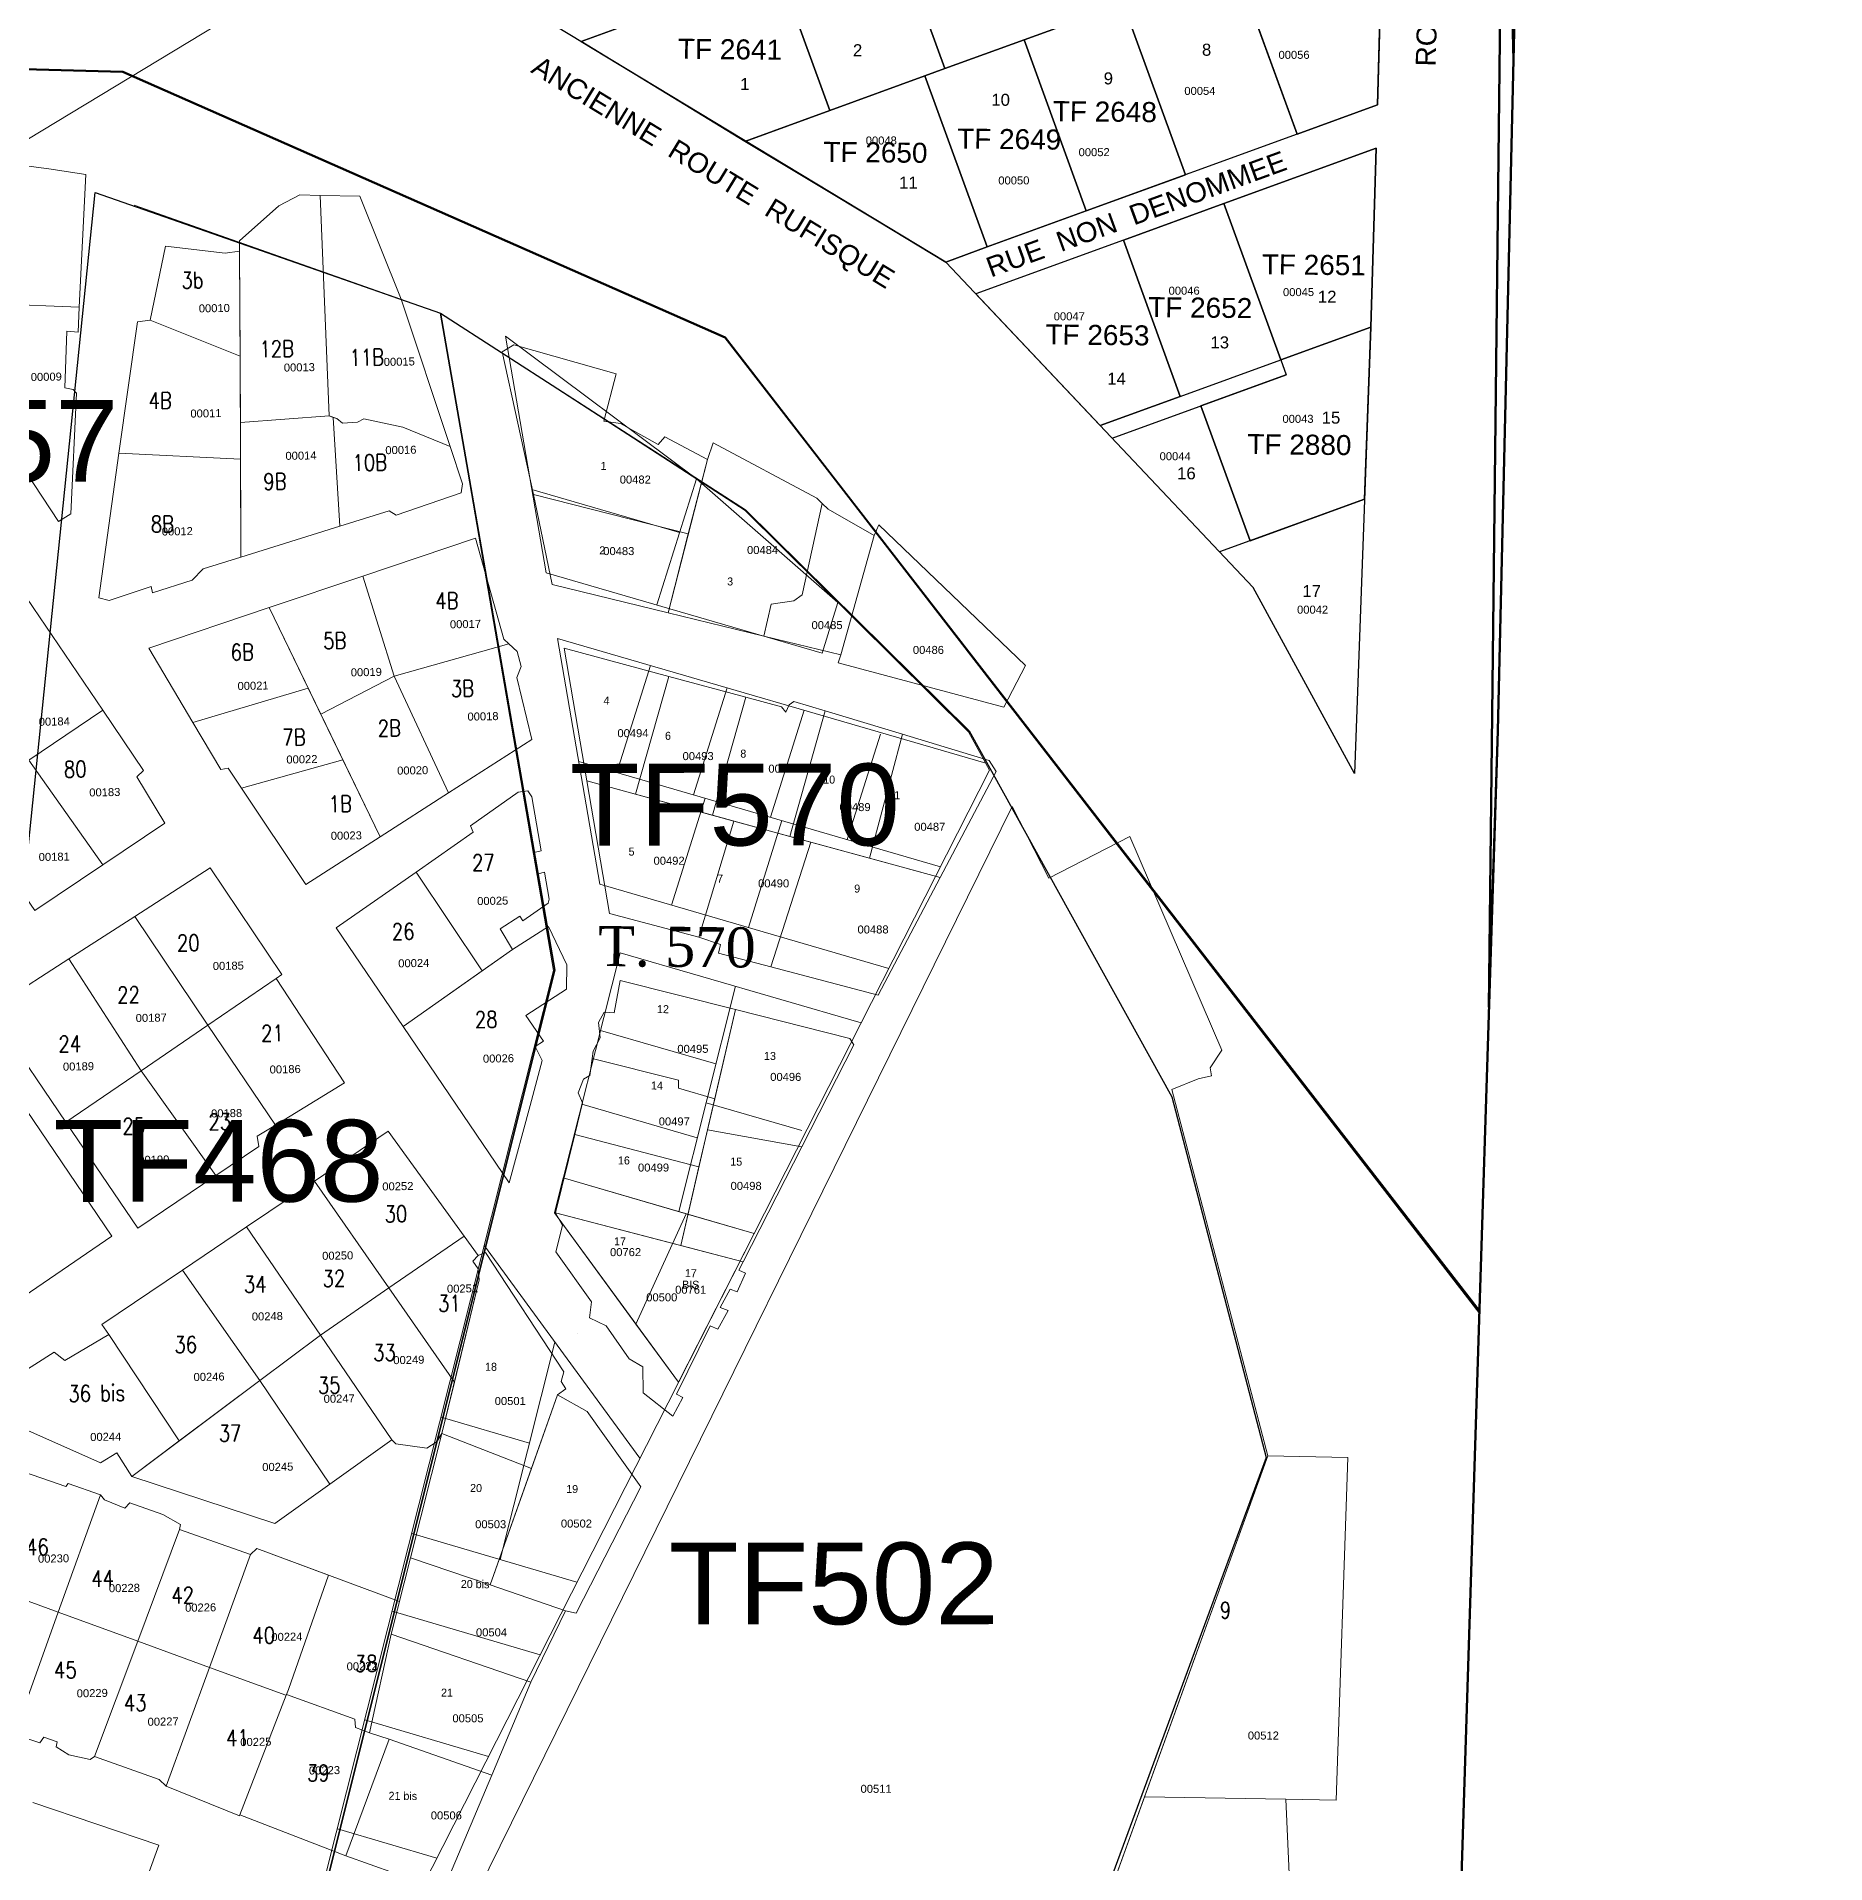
# Model space of a CAD drawing. Header units: metres. Extents: x 251686 to 255059, y 1627526 to 1631912.
# Drawn here: x 254086.4 to 254310, y 1629218.7 to 1629446.9 of the extents above; entities that cross this region are included whole.
import ezdxf
from ezdxf.enums import TextEntityAlignment as Align

# ---------------------------------------------------------------- set-up
doc = ezdxf.new("R2010")
doc.units = ezdxf.units.M
doc.header["$MEASUREMENT"] = 0
for name, color, linetype in [('A_revoir_niveau_0', 7, 'Continuous'), ('historique_numero_parcelle', 7, 'Continuous'), ('limites_parcelles', 7, 'Continuous'), ('limites_sections', 7, 'Continuous'), ('limites_tf', 7, 'Continuous'), ('numero_lot', 7, 'Continuous'), ('numero_parcelle', 7, 'Continuous'), ('toponymie', 7, 'Continuous')]:
    doc.layers.add(name, color=color, linetype=linetype)
for name, color, linetype, lineweight in [('emprise_ht_pik_rufisque', 7, 'Continuous', 0), ('Limites des CA Rufisque', 5, 'Continuous', 53), ('limites_communes_2025', 7, 'Continuous', 0), ('LimiteTF', 4, 'Continuous', 13), ('Nom_rues', 7, 'Continuous', 0), ('Numero_TF', 7, 'Continuous', 0), ('TITRE FONCIER', 7, 'Continuous', 0)]:
    doc.layers.add(name, color=color, linetype=linetype, lineweight=lineweight)
doc.styles.add('Style-Arial', font='arial.ttf')
doc.styles.add('Style-ENGINEERING', font='ENGINEERING.shx')
doc.styles.add('Style-FANCY', font='times.ttf')
doc.styles.add('Style-STANDARD', font='STANDARD.shx')
doc.styles.add('Style-txt', font='txt.shx')

# ---------------------------------------------------------------- blocks, each defined once
blk = doc.blocks.new('*U77')
at = {"layer": 'LimiteTF', "color": 5, "linetype": 'Continuous', "lineweight": 30, "flags": 128}
blk.add_lwpolyline([(0.883889, 3.08725), (1.938323, 2.600222), (2.099351, 0.489791), (0.749538, -3.310934), (-0.283957, -2.731609), (0.883889, 3.08725)], close=True, dxfattribs=at)

msp = doc.modelspace()

# ---------------------------------------------------------------- linework, layer by layer
at = {"layer": 'A_revoir_niveau_0', "color": 2, "linetype": 'Continuous', "lineweight": 13}
for p, q in [((254148.3424, 1629390.332392), (254166.807052, 1629384.966711)), ((254150.133908, 1629379.918815), (254184.607029, 1629369.9012)), ((254151.548256, 1629371.697569), (254205.047149, 1629356.151216)), ((254154.188372, 1629356.351244), (254199.412195, 1629343.209561)), ((254156.828489, 1629341.004919), (254192.956237, 1629330.506483)), ((254159.367257, 1629332.456927), (254189.497687, 1629323.701263)), ((254156.92037, 1629322.75431), (254171.333741, 1629318.565899)), ((254154.595827, 1629313.536824), (254169.009198, 1629309.348412)), ((254170.110298, 1629313.71459), (254182.078173, 1629310.236821)), ((254152.271284, 1629304.319338), (254175.826229, 1629297.474458)), ((254151.170185, 1629299.95316), (254166.672135, 1629278.787812)), ((254142.400409, 1629295.849261), (254161.848146, 1629269.296595)), ((254148.045, 1629271.195382), (254137.003217, 1629274.447832)), ((254153.977857, 1629253.810608), (254133.332382, 1629259.891906)), ((254149.36962, 1629244.743203), (254130.885158, 1629250.187956)), ((254142.918089, 1629232.048835), (254127.459045, 1629236.602426)), ((254136.466557, 1629219.354467), (254124.032933, 1629223.016896))]:
    msp.add_line(p, q, dxfattribs=at)
at = {"layer": 'A_revoir_niveau_0', "color": 2, "linetype": 'Continuous', "lineweight": 13, "flags": 128}
for points in [[(254098.627959, 1629425.839571), (254136.913435, 1629412.355976), (254151.061412, 1629330.22282), (254112.231817, 1629176.252227), (254096.081092, 1629183.408315)], [(254136.943434, 1629412.355661), (254175.006574, 1629387.704449), (254202.897604, 1629360.04993), (254205.537452, 1629355.261934), (254115.787359, 1629178.665009)], [(254150.233819, 1629335.102036), (254136.943434, 1629412.355661)], [(254145.041539, 1629409.493374), (254168.910415, 1629391.652565), (254186.593023, 1629376.216251)], [(254150.133908, 1629379.918815), (254145.046315, 1629409.491692)], [(254168.910415, 1629391.652565), (254163.955426, 1629375.902391)], [(254186.593023, 1629376.216251), (254184.606374, 1629369.90139)], [(254156.828489, 1629341.004919), (254151.548256, 1629371.697569)], [(254163.144906, 1629368.327675), (254158.94251, 1629354.96973)], [(254172.749998, 1629365.536511), (254168.547602, 1629352.178566)], [(254182.35509, 1629362.745348), (254178.152694, 1629349.387403)], [(254191.894172, 1629359.744362), (254187.757786, 1629346.59624)], [(254169.988366, 1629351.759892), (254165.78597, 1629338.401947)], [(254179.593458, 1629348.968729), (254175.391061, 1629335.610784)], [(254151.170185, 1629299.95316), (254159.367257, 1629332.456927)], [(254173.780629, 1629328.268515), (254166.684656, 1629300.130926)], [(254154.08095, 1629284.914389), (254154.08095, 1629284.914389), (254154.08095, 1629284.914389), (254154.08095, 1629284.914389), (254154.08095, 1629284.914389), (254154.08095, 1629284.914389), (254154.08095, 1629284.914389), (254154.08095, 1629284.914389)], [(254144.372345, 1629256.639993), (254151.222746, 1629283.803819)]]:
    msp.add_lwpolyline(points, dxfattribs=at)
for points in [[(254154.081305, 1629284.914276), (254154.081305, 1629284.914276), (254154.079962, 1629284.91429)], [(254154.081064, 1629284.914278), (254154.082295, 1629284.919159)]]:
    msp.add_lwpolyline(points, close=True, dxfattribs=at)
at = {"layer": 'A_revoir_niveau_0', "color": 2, "linetype": 'Continuous', "lineweight": 13}
for points in [[(254152.271284, 1629304.319338), (254167.635715, 1629299.854556, -0.000001), (254161.350995, 1629286.052949, -0.000001), (254151.170185, 1629299.95316)], [(254167.635715, 1629299.854556, -0.000001), (254176.124631, 1629297.387745), (254166.671921, 1629278.788105), (254161.347755, 1629286.045833, -0.000001)]]:
    msp.add_3dface(points, dxfattribs=at)
at = {"layer": 'emprise_ht_pik_rufisque', "color": 1}
msp.add_line((254273.436314, 1629547.888552), (253996.838788, 1629380.555511), dxfattribs=at)
at = {"layer": 'Limites des CA Rufisque', "color": 1, "linetype": 'Continuous', "lineweight": 70, "extrusion": (4.73613e-08, -2.66677e-08, 1), "elevation": -0.031309, "flags": 128}
msp.add_lwpolyline([(254274.2663, 1629583.2122), (254274.872014, 1629706.626751), (254273.640042, 1629678.0108), (254271.496197, 1629640.565087), (254267.93053, 1629325.644751), (254269.0256, 1629360.1716), (254274.2663, 1629583.2122)], close=True, dxfattribs=at)
at = {"layer": 'limites_communes_2025', "color": 3, "lineweight": 80, "flags": 128}
for points in [[(254309.9852, 1630253.9323), (254287.3632, 1630130.504), (254273.8695, 1629992.7881), (254275.8538, 1629906.666), (254274.2663, 1629583.2122), (254269.0256, 1629360.1716), (254255.5318, 1628934.7207)], [(254269.0256, 1629360.1716), (254274.2663, 1629583.2122)], [(254255.5318, 1628934.7207), (254269.0256, 1629360.1716)]]:
    msp.add_lwpolyline(points, dxfattribs=at)
at = {"layer": 'limites_parcelles', "color": 7, "lineweight": 0}
for p, q in [((254113.96765, 1629258.018747), (254131.798932, 1629251.421522)), ((254125.079318, 1629219.621806), (254130.490152, 1629234.197213)), ((254130.490152, 1629234.197213), (254143.331596, 1629229.69749)), ((254143.331596, 1629229.69749), (254137.272036, 1629215.285167)), ((254085.966253, 1629226.309771), (254101.733166, 1629220.963342)), ((254101.733166, 1629220.963342), (254097.457042, 1629209.222088)), ((254137.272036, 1629215.285167), (254125.079318, 1629219.621806))]:
    msp.add_line(p, q, dxfattribs=at)
at = {"layer": 'limites_parcelles', "color": 7, "lineweight": 0, "flags": 128}
for points in [[(254091.790634, 1629413.121039), (254071.007167, 1629413.952624), (254064.139326, 1629424.390696), (254078.445503, 1629430.718192), (254079.304897, 1629430.790913), (254083.272151, 1629431.019698), (254087.973587, 1629430.394147), (254092.609383, 1629429.701944), (254091.790634, 1629413.121039)], [(254121.904818, 1629427.079926), (254123.027892, 1629399.518053), (254111.910878, 1629398.706336), (254111.806097, 1629420.124509), (254111.796488, 1629421.381286), (254116.724069, 1629425.784868), (254119.3598, 1629427.128022), (254121.904818, 1629427.079926)], [(254123.027892, 1629399.518053), (254121.904818, 1629427.079926), (254126.835836, 1629426.986737), (254132.027719, 1629414.127178), (254138.121988, 1629395.717916), (254132.216264, 1629398.12031), (254127.330428, 1629399.154052), (254126.539709, 1629398.751105), (254124.688627, 1629398.604651), (254123.956467, 1629399.194403), (254123.027892, 1629399.518053)], [(254111.870432, 1629406.973808), (254100.626493, 1629411.505669), (254102.540575, 1629420.715161), (254110.022174, 1629419.846268), (254111.806097, 1629420.124509), (254111.870432, 1629406.973808)], [(254091.790634, 1629413.121039), (254091.635621, 1629409.981785), (254090.24554, 1629410.103456), (254089.968928, 1629403.023287), (254091.028784, 1629402.832941), (254091.429201, 1629402.372952), (254090.750766, 1629387.285555), (254089.170338, 1629386.347369), (254071.007167, 1629413.952624), (254091.790634, 1629413.121039)], [(254111.933214, 1629394.140548), (254096.740451, 1629394.864748), (254099.040503, 1629411.295092), (254100.626493, 1629411.505669), (254111.870432, 1629406.973808), (254111.933214, 1629394.140548)], [(254167.883212, 1629384.774002), (254148.551918, 1629389.691302), (254144.645025, 1629407.52194), (254146.093665, 1629408.392967), (254158.888201, 1629404.786397), (254157.345708, 1629398.887249), (254159.398768, 1629398.572197), (254164.115378, 1629395.962261), (254164.968197, 1629396.894883), (254170.28164, 1629394.09106), (254167.883212, 1629384.774002)], [(254123.529146, 1629399.343344), (254124.346788, 1629385.730408), (254111.993235, 1629381.871779), (254111.910878, 1629398.706336), (254123.027892, 1629399.518053), (254123.529146, 1629399.343344)], [(254124.346788, 1629385.730408), (254123.529146, 1629399.343344), (254123.956467, 1629399.194403), (254124.688627, 1629398.604651), (254126.539709, 1629398.751105), (254127.330428, 1629399.154052), (254132.216264, 1629398.12031), (254138.121988, 1629395.717916), (254139.679261, 1629391.03317), (254139.48942, 1629389.907168), (254131.374178, 1629387.132963), (254130.510231, 1629387.655558), (254124.346788, 1629385.730408)], [(254111.933214, 1629394.140548), (254111.993235, 1629381.871779), (254107.280896, 1629380.399881), (254105.902448, 1629379.00019), (254100.953118, 1629377.440895), (254100.74861, 1629378.233131), (254095.536212, 1629376.473374), (254094.21076, 1629376.793989), (254096.740451, 1629394.864748), (254111.933214, 1629394.140548)], [(254184.614891, 1629388.575239), (254182.117095, 1629377.173203), (254181.064319, 1629376.437503), (254178.223069, 1629376.018877), (254177.306263, 1629372.024649), (254165.351286, 1629374.938346), (254170.28164, 1629394.09106), (254170.993568, 1629396.147155), (254183.945686, 1629389.234288), (254184.614891, 1629388.575239)], [(254191.125383, 1629384.592534), (254186.939683, 1629369.676768), (254177.306263, 1629372.024649), (254178.223069, 1629376.018877), (254181.064319, 1629376.437503), (254182.117095, 1629377.173203), (254184.614891, 1629388.575239), (254185.345377, 1629387.855839), (254191.125383, 1629384.592534)], [(254186.939683, 1629369.676768), (254191.125383, 1629384.592534), (254191.710583, 1629385.920009), (254210.036331, 1629368.331924), (254207.297643, 1629363.15128), (254186.616539, 1629368.682047), (254186.939683, 1629369.676768)], [(254145.47541, 1629371.059895), (254131.125196, 1629367.01966), (254127.229529, 1629379.516219), (254141.316976, 1629384.255777), (254144.853181, 1629371.648158), (254145.47541, 1629371.059895)], [(254131.125196, 1629367.01966), (254145.47541, 1629371.059895), (254146.518974, 1629370.073294), (254146.99616, 1629368.224742), (254146.477612, 1629366.831626), (254148.322735, 1629359.10618), (254137.926884, 1629352.427351), (254131.125196, 1629367.01966)], [(254124.727771, 1629356.552957), (254112.050769, 1629353.004211), (254110.380119, 1629355.508551), (254109.455084, 1629355.369178), (254105.98301, 1629361.225302), (254120.390013, 1629365.505821), (254124.727771, 1629356.552957)], [(254094.72484, 1629343.453875), (254085.500481, 1629356.533043), (254094.722552, 1629362.759964), (254099.827529, 1629355.227923), (254098.973699, 1629354.427594), (254102.457809, 1629348.633031), (254094.72484, 1629343.453875)], [(254170.908697, 1629349.632166), (254175.083424, 1629364.381401), (254179.554133, 1629363.175076), (254180.08836, 1629362.51766), (254180.478156, 1629363.446742), (254181.070437, 1629363.848171), (254184.988498, 1629362.66718), (254180.584219, 1629346.984675), (254170.908697, 1629349.632166)], [(254190.522691, 1629344.265234), (254194.655889, 1629359.753214), (254205.469889, 1629356.493635), (254206.340411, 1629355.11114), (254199.351403, 1629341.849454), (254190.522691, 1629344.265234)], [(254149.485112, 1629345.167863), (254148.578097, 1629344.98998), (254149.114369, 1629342.334849), (254149.935993, 1629342.524969), (254150.511045, 1629339.154234), (254150.38832, 1629338.66138), (254147.229995, 1629336.454278), (254146.828566, 1629337.046559), (254144.393296, 1629335.440337), (254145.934384, 1629332.872269), (254142.111694, 1629330.177556), (254133.875577, 1629342.538783), (254140.993429, 1629347.519798), (254140.656629, 1629348.311023), (254146.644066, 1629352.524259), (254147.833686, 1629352.665655), (254148.331784, 1629351.928237), (254149.485112, 1629345.167863)], [(254240.30065, 1629269.602576), (254217.64577, 1629206.942067), (254198.329064, 1629207.058964), (254197.954553, 1629195.479842), (254172.270984, 1629188.927062), (254129.094279, 1629189.866994), (254208.34714, 1629350.743526), (254212.942177, 1629341.77079), (254223.076159, 1629346.988137), (254234.552309, 1629320.285121), (254233.100555, 1629318.091069), (254233.267196, 1629317.060403), (254231.603044, 1629316.690468), (254228.318979, 1629315.355585), (254240.30065, 1629269.602576)], [(254183.20257, 1629346.268222), (254178.21908, 1629330.686051), (254171.652836, 1629332.421039), (254171.909328, 1629333.481401), (254169.190254, 1629334.38671), (254173.59794, 1629348.896315), (254183.20257, 1629346.268222)], [(254107.852775, 1629323.394539), (254098.708691, 1629336.982839), (254108.137819, 1629343.048197), (254117.103575, 1629329.754444), (254116.380013, 1629329.219711), (254107.852775, 1629323.394539)], [(254132.247443, 1629323.223989), (254145.934384, 1629332.872269), (254150.410575, 1629335.750948), (254152.696467, 1629330.939474), (254152.653587, 1629327.896244), (254147.585115, 1629324.616136), (254149.792722, 1629321.391664), (254148.739441, 1629320.72211), (254149.612491, 1629319.008885), (254148.134121, 1629313.374827), (254145.495972, 1629303.696748), (254132.247443, 1629323.223989)], [(254099.536197, 1629317.713274), (254090.103233, 1629311.269377), (254081.760891, 1629323.530695), (254081.807312, 1629326.110901), (254090.487085, 1629331.69423), (254099.536197, 1629317.713274)], [(254171.191979, 1629314.199893), (254166.667809, 1629315.549092), (254166.660121, 1629316.554513), (254155.894055, 1629319.252665), (254156.019266, 1629320.179723), (254156.866522, 1629321.839953), (254156.653415, 1629323.756674), (254157.371414, 1629325.019015), (254158.628697, 1629324.962479), (254159.391598, 1629329.003465), (254173.784613, 1629325.364637), (254171.191979, 1629314.199893)], [(254182.065783, 1629308.205697), (254170.298057, 1629310.350365), (254173.784613, 1629325.364637), (254188.090046, 1629321.747951), (254188.559138, 1629320.957738), (254182.065783, 1629308.205697)], [(254038.39623, 1629295.486872), (254078.875332, 1629322.05796), (254095.868658, 1629297.050882), (254054.47666, 1629268.752912), (254044.238447, 1629284.087587), (254037.362674, 1629292.237617), (254038.39623, 1629295.486872)], [(254116.285476, 1629310.931783), (254114.016676, 1629309.555077), (254114.22523, 1629308.233671), (254108.852528, 1629304.623692), (254099.536197, 1629317.713274), (254107.852775, 1629323.394539), (254116.285476, 1629310.931783)], [(254171.191979, 1629314.199893), (254169.221164, 1629305.712904), (254153.699623, 1629309.733115), (254154.679763, 1629313.686776), (254154.140984, 1629314.939508), (254154.789295, 1629316.664366), (254155.579509, 1629317.133459), (254155.894055, 1629319.252665), (254166.660121, 1629316.554513), (254166.667809, 1629315.549092), (254171.191979, 1629314.199893)], [(254174.742202, 1629293.823208), (254174.221431, 1629292.800487), (254175.01822, 1629292.409679), (254173.977584, 1629290.086471), (254173.115155, 1629290.410626), (254171.875574, 1629288.152046), (254172.870801, 1629287.762756), (254171.56558, 1629285.437524), (254170.636499, 1629285.82732), (254166.401738, 1629277.327734), (254167.199032, 1629276.87078), (254165.959957, 1629274.546054), (254162.233011, 1629277.494308), (254162.208228, 1629280.735471), (254160.480841, 1629281.714513), (254157.604691, 1629285.859974), (254155.546573, 1629286.836487), (254155.795984, 1629288.822895), (254151.316141, 1629295.072895), (254152.150752, 1629298.386779), (254151.278713, 1629299.967712), (254174.742202, 1629293.823208)], [(254138.656035, 1629278.812092), (254130.466078, 1629290.579418), (254139.870211, 1629297.044787), (254141.622817, 1629294.622216), (254140.956199, 1629293.903007), (254141.624742, 1629292.982018), (254141.767656, 1629291.59396), (254138.656035, 1629278.812092)], [(254148.281349, 1629268.016518), (254137.089748, 1629272.378118), (254141.767656, 1629291.59396), (254141.624742, 1629292.982018), (254140.956199, 1629293.903007), (254141.622817, 1629294.622216), (254142.545829, 1629295.026174), (254152.317983, 1629280.084836), (254151.996357, 1629278.891676), (254152.598753, 1629277.970182), (254151.545978, 1629277.234482), (254148.281349, 1629268.016518)], [(254114.336443, 1629279.018021), (254104.281627, 1629271.478166), (254095.459473, 1629284.743625), (254094.589963, 1629285.993827), (254104.68847, 1629292.807015), (254114.336443, 1629279.018021)], [(254138.656035, 1629278.812092), (254137.089748, 1629272.378118), (254136.392157, 1629271.323168), (254135.198495, 1629270.564376), (254131.331107, 1629271.116924), (254130.851213, 1629271.589535), (254121.907547, 1629284.695402), (254130.466078, 1629290.579418), (254138.656035, 1629278.812092)], [(254104.281627, 1629271.478166), (254098.361358, 1629267.038705), (254096.486606, 1629269.987892), (254094.432455, 1629268.715334), (254083.121898, 1629273.762092), (254080.894781, 1629277.620352), (254088.662602, 1629282.574851), (254089.993618, 1629281.526628), (254095.459473, 1629284.743625), (254104.281627, 1629271.478166)], [(254143.12893, 1629253.468218), (254151.545978, 1629277.234482), (254155.266349, 1629275.146128), (254161.953293, 1629265.737803), (254153.871544, 1629249.932296), (254152.546091, 1629250.252911), (254143.12893, 1629253.468218)], [(254242.533812, 1629226.701504), (254224.900238, 1629227.006999), (254240.30065, 1629269.602576), (254250.303975, 1629269.414466), (254248.832141, 1629226.590904), (254242.533812, 1629226.701504)], [(254089.167466, 1629250.064573), (254079.89266, 1629253.448892), (254084.933923, 1629267.554534), (254090.094333, 1629265.774207), (254090.409002, 1629266.147053), (254094.441615, 1629264.749047), (254089.167466, 1629250.064573)], [(254099.097064, 1629246.441325), (254089.167466, 1629250.064573), (254094.441615, 1629264.749047), (254094.922723, 1629264.117686), (254097.470829, 1629263.078769), (254098.100976, 1629263.718628), (254102.239827, 1629262.268514), (254104.419133, 1629261.015097), (254104.318154, 1629260.379285), (254099.097064, 1629246.441325)], [(254117.668875, 1629239.797122), (254117.623938, 1629239.680984), (254117.578197, 1629239.697675), (254108.043472, 1629243.176837), (254113.179561, 1629257.271841), (254113.96765, 1629258.018747), (254122.936509, 1629254.700445), (254117.912411, 1629240.426539), (254117.668875, 1629239.797122)], [(254143.12893, 1629253.468218), (254152.546091, 1629250.252911), (254148.227076, 1629241.341112), (254130.769154, 1629247.342633), (254133.17378, 1629256.86721), (254143.12893, 1629253.468218)], [(254089.167466, 1629250.064573), (254083.680164, 1629234.786634), (254078.426982, 1629236.493861), (254078.222979, 1629237.219952), (254074.768711, 1629239.11189), (254079.89266, 1629253.448892), (254089.167466, 1629250.064573)], [(254099.097064, 1629246.441325), (254093.708498, 1629232.05628), (254093.129244, 1629231.68141), (254090.478946, 1629232.243265), (254088.88375, 1629233.236548), (254089.037646, 1629233.872765), (254087.339853, 1629234.441904), (254086.86886, 1629233.750342), (254083.680164, 1629234.786634), (254089.167466, 1629250.064573), (254099.097064, 1629246.441325)], [(254108.043472, 1629243.176837), (254102.627677, 1629228.314237), (254101.774532, 1629229.154434), (254093.708498, 1629232.05628), (254099.097064, 1629246.441325), (254108.043472, 1629243.176837)], [(254143.331596, 1629229.69749), (254130.490152, 1629234.197213), (254128.044312, 1629234.996889), (254130.769154, 1629247.342633), (254148.227076, 1629241.341112), (254143.331596, 1629229.69749)], [(254111.840386, 1629224.733447), (254111.796241, 1629224.619352), (254102.627677, 1629228.314237), (254108.043472, 1629243.176837), (254117.578197, 1629239.697675), (254117.623938, 1629239.680984), (254111.840386, 1629224.733447)], [(254128.044312, 1629234.996889), (254130.490152, 1629234.197213), (254125.079318, 1629219.621806), (254111.840386, 1629224.733447), (254117.623938, 1629239.680984), (254117.668875, 1629239.797122), (254126.223898, 1629236.71169), (254126.298137, 1629235.653857), (254128.044312, 1629234.996889)], [(254242.533812, 1629226.701504), (254243.296677, 1629209.984606), (254244.725839, 1629209.942614), (254244.590961, 1629206.819301), (254240.041722, 1629206.572835), (254217.64577, 1629206.942067), (254224.900238, 1629227.006999), (254242.533812, 1629226.701504)]]:
    msp.add_lwpolyline(points, close=True, dxfattribs=at)
at = {"layer": 'limites_parcelles', "color": 7, "lineweight": 0}
for points in [[(254167.883212, 1629384.774002), (254165.351286, 1629374.938346), (254150.886871, 1629378.463649), (254148.551918, 1629389.691302)], [(254131.125196, 1629367.01966), (254121.96619, 1629362.252688), (254115.511894, 1629375.573956), (254127.229529, 1629379.516219)], [(254085.500481, 1629356.533043), (254075.963599, 1629370.055334), (254085.242272, 1629376.747462), (254094.722552, 1629362.759964)], [(254120.390013, 1629365.505821), (254105.98301, 1629361.225302), (254100.475167, 1629370.515024), (254115.511894, 1629375.573956)], [(254165.436141, 1629366.984515), (254161.294584, 1629352.262854), (254155.215514, 1629353.926256), (254152.376542, 1629370.508369)], [(254121.96619, 1629362.252688), (254131.125196, 1629367.01966), (254137.926884, 1629352.427351), (254129.385412, 1629346.939872)], [(254161.294584, 1629352.262854), (254165.436141, 1629366.984515), (254175.083424, 1629364.381401), (254170.908697, 1629349.632166)], [(254180.584219, 1629346.984675), (254184.988498, 1629362.66718), (254194.655889, 1629359.753214), (254190.522691, 1629344.265234)], [(254086.21144, 1629337.752025), (254077.177707, 1629350.913344), (254085.500481, 1629356.533043), (254094.72484, 1629343.453875)], [(254112.050769, 1629353.004211), (254124.727771, 1629356.552957), (254129.385412, 1629346.939872), (254120.083093, 1629340.963585)], [(254173.59794, 1629348.896315), (254169.190254, 1629334.38671), (254158.054431, 1629337.344463), (254155.215514, 1629353.926256)], [(254178.21908, 1629330.686051), (254183.20257, 1629346.268222), (254199.351403, 1629341.849454), (254191.604309, 1629327.149293)], [(254142.111694, 1629330.177556), (254132.247443, 1629323.223989), (254123.885958, 1629335.548129), (254133.875577, 1629342.538783)], [(254099.536197, 1629317.713274), (254090.487085, 1629331.69423), (254098.708691, 1629336.982839), (254107.852775, 1629323.394539)], [(254116.285476, 1629310.931783), (254107.852775, 1629323.394539), (254116.380013, 1629329.219711), (254124.946869, 1629316.187509)], [(254108.852528, 1629304.623692), (254099.088489, 1629298.063122), (254090.103233, 1629311.269377), (254099.536197, 1629317.713274)], [(254130.466078, 1629290.579418), (254121.174434, 1629303.929646), (254130.390895, 1629310.147742), (254139.870211, 1629297.044787)], [(254182.065783, 1629308.205697), (254174.742202, 1629293.823208), (254166.934956, 1629295.867731), (254170.298057, 1629310.350365)], [(254169.221164, 1629305.712904), (254166.934956, 1629295.867731), (254151.278713, 1629299.967712), (254153.699623, 1629309.733115)], [(254130.466078, 1629290.579418), (254121.907547, 1629284.695402), (254112.688681, 1629298.20454), (254121.174434, 1629303.929646)], [(254114.336443, 1629279.018021), (254104.68847, 1629292.807015), (254112.688681, 1629298.20454), (254121.907547, 1629284.695402)], [(254123.094289, 1629266.043154), (254114.336443, 1629279.018021), (254121.907547, 1629284.695402), (254130.851213, 1629271.589535)], [(254123.094289, 1629266.043154), (254116.240494, 1629261.142533), (254098.361358, 1629267.038705), (254114.336443, 1629279.018021)], [(254148.281349, 1629268.016518), (254143.12893, 1629253.468218), (254133.17378, 1629256.86721), (254137.089748, 1629272.378118)], [(254136.392157, 1629271.323168), (254137.089748, 1629272.378118), (254136.462432, 1629271.367841)], [(254108.043472, 1629243.176837), (254099.097064, 1629246.441325), (254104.318154, 1629260.379285), (254113.179561, 1629257.271841)]]:
    msp.add_3dface(points, dxfattribs=at)
at = {"layer": 'limites_sections', "color": 112, "linetype": 'Continuous', "lineweight": 40, "flags": 128}
for points in [[(254266.721244, 1629287.516734), (254172.484174, 1629409.319252), (254097.221642, 1629442.494943), (254024.768125, 1629444.484354), (253971.493519, 1629433.829493), (253653.947224, 1629377.170009), (253582.750222, 1629367.142066), (253798.767926, 1629726.383874), (253856.420358, 1629838.71662), (253802.999251, 1630025.996996), (253799.369555, 1630038.162516), (253786.538556, 1630083.231025), (253799.369555, 1630038.162516), (253907.405394, 1630046.336207), (253955.511127, 1630039.119672), (254024.768125, 1629997.357132), (254129.310226, 1629944.470728), (254144.350912, 1629962.854533), (254275.334915, 1629929.186521)], [(254266.721244, 1629287.516734), (254172.484174, 1629409.319252), (254097.221642, 1629442.494943), (254024.768125, 1629444.484354), (253971.493519, 1629433.829493), (253662.593019, 1629378.69766), (253582.750222, 1629367.142066), (253798.767926, 1629726.383874), (253856.420358, 1629838.71662), (253802.999251, 1630025.996996), (253799.369555, 1630038.162516), (253786.538556, 1630083.231025), (253799.369555, 1630038.162516), (253907.405394, 1630046.336207), (253955.511127, 1630039.119672), (254024.768125, 1629997.357132), (254129.310226, 1629944.470728), (254144.350912, 1629962.854533), (254275.334915, 1629929.186521)]]:
    msp.add_lwpolyline(points, dxfattribs=at)
msp.add_lwpolyline([(254266.730159, 1629287.7978), (254255.5318, 1628934.7207), (254250.7693, 1628842.2487), (254252.604451, 1628732.803901), (254244.313956, 1628604.775537), (254169.035754, 1628626.001151), (253998.556975, 1628699.307072), (253949.11819, 1628726.583729), (253891.317458, 1628762.517835), (253742.585904, 1628844.838708), (253570.655215, 1628943.916078), (253545.430769, 1628958.160463), (253491.693527, 1628988.971109), (253568.742349, 1629208.536363), (253610.604382, 1629237.232821), (253645.724376, 1629332.796864), (253582.750222, 1629367.142066), (253662.593019, 1629378.69766), (253971.493519, 1629433.829493), (254024.768125, 1629444.484354), (254097.221642, 1629442.494943), (254172.484174, 1629409.319252), (254266.730159, 1629287.7978)], close=True, dxfattribs=at)
at = {"layer": 'limites_sections', "color": 112, "linetype": 'Continuous', "lineweight": 40}
msp.add_3dface([(254272.107503, 1629491.33526), (254270.994917, 1629443.984386), (254269.898605, 1629490.626514)], dxfattribs=at)
at = {"layer": 'limites_tf', "color": 1, "linetype": 'Continuous', "lineweight": 30}
for p, q in [((254254.692154, 1629462.848365), (254253.995122, 1629438.384338)), ((254243.976174, 1629434.729384), (254236.180267, 1629456.102459)), ((254200.055887, 1629418.749883), (254145.708215, 1629451.622616)), ((254200.055887, 1629418.749883), (254145.70832, 1629451.632615)), ((254222.226093, 1629451.018767), (254230.012001, 1629429.645797)), ((254174.962754, 1629433.814316), (254154.492891, 1629446.31004)), ((254217.623939, 1629425.135684), (254209.838031, 1629446.508654)), ((254199.959706, 1629442.912226), (254197.43997, 1629441.998646)), ((254205.225983, 1629420.635675), (254197.43997, 1629441.998646)), ((254185.573875, 1629437.67306), (254174.962754, 1629433.814316)), ((254200.055887, 1629418.749883), (254174.962754, 1629433.814316)), ((254234.814652, 1629426.065148), (254253.828507, 1629432.995791)), ((254253.828507, 1629432.995791), (254253.183534, 1629410.631332)), ((254222.255864, 1629421.486824), (254234.814652, 1629426.065148)), ((254241.929821, 1629406.529325), (254234.814652, 1629426.065148)), ((254219.362295, 1629398.315943), (254203.814498, 1629414.79018)), ((254238.102188, 1629383.928287), (254231.94881, 1629400.773858))]:
    msp.add_line(p, q, dxfattribs=at)
at = {"layer": 'limites_tf', "color": 4, "linetype": 'Continuous', "lineweight": 0}
for p, q in [((254154.487484, 1629446.304286), (254179.154517, 1629455.287078)), ((254200.054388, 1629418.743829), (254145.702054, 1629451.61692)), ((254200.054388, 1629418.743829), (254145.702158, 1629451.62692)), ((254222.224981, 1629451.015569), (254230.012109, 1629429.641453)), ((254214.344002, 1629448.147746), (254209.836254, 1629446.504748)), ((254174.959106, 1629433.80842), (254154.487484, 1629446.304286)), ((254209.836254, 1629446.504748), (254199.957399, 1629442.907758)), ((254217.623382, 1629425.130632), (254209.836254, 1629446.504748)), ((254199.957399, 1629442.907758), (254197.437528, 1629441.994033)), ((254197.437528, 1629441.994033), (254185.570797, 1629437.66777)), ((254205.224761, 1629420.629917), (254197.437528, 1629441.994033)), ((254200.054388, 1629418.743829), (254174.959106, 1629433.80842)), ((254230.012109, 1629429.641453), (254217.623382, 1629425.130632)), ((254217.623382, 1629425.130632), (254205.224761, 1629420.629917)), ((254205.224761, 1629420.629917), (254200.054388, 1629418.743829))]:
    msp.add_line(p, q, dxfattribs=at)
at = {"layer": 'limites_tf', "color": 5, "linetype": 'Continuous', "lineweight": 30}
for p, q in [((254154.492891, 1629446.31004), (254179.158601, 1629455.291424)), ((254214.345537, 1629448.151393), (254209.838031, 1629446.508654)), ((254209.838031, 1629446.508654), (254199.959706, 1629442.912226)), ((254197.43997, 1629441.998646), (254185.573875, 1629437.67306)), ((254253.995122, 1629438.384338), (254243.976174, 1629434.729384)), ((254243.976065, 1629434.729684), (254217.623939, 1629425.135684)), ((254217.623939, 1629425.135684), (254205.225983, 1629420.635675)), ((254205.225983, 1629420.635675), (254200.055887, 1629418.749883)), ((254222.255864, 1629421.486824), (254203.814498, 1629414.79018)), ((254229.361034, 1629401.951107), (254222.255864, 1629421.486824)), ((254238.48092, 1629378.093987), (254200.055887, 1629418.749883)), ((254253.183534, 1629410.631332), (254241.929821, 1629406.529325)), ((254253.183534, 1629410.631332), (254251.119246, 1629354.86258)), ((254229.361034, 1629401.951107), (254241.929821, 1629406.529325)), ((254220.851157, 1629396.74729), (254242.610034, 1629404.642076)), ((254229.361034, 1629401.951107), (254219.362295, 1629398.315943)), ((254252.387604, 1629389.128507), (254234.281321, 1629382.537404)), ((254251.119246, 1629354.86258), (254238.48092, 1629378.093987))]:
    msp.add_line(p, q, dxfattribs=at)
at = {"layer": 'limites_tf', "color": 5, "linetype": 'Continuous', "lineweight": 30, "flags": 128}
for points in [[(254193.544432, 1629460.530591), (254199.959706, 1629442.912226), (254209.838031, 1629446.508654), (254214.345537, 1629448.151393), (254207.940262, 1629465.769652), (254193.544432, 1629460.530591)], [(254243.976174, 1629434.729384), (254253.995122, 1629438.384338), (254254.692154, 1629462.848365), (254241.77202, 1629458.143831), (254236.180267, 1629456.102459), (254243.976174, 1629434.729384)], [(254197.43997, 1629441.998646), (254199.959706, 1629442.912226), (254193.544432, 1629460.530591), (254179.158601, 1629455.291424), (254185.573875, 1629437.67306), (254197.43997, 1629441.998646)], [(254217.623939, 1629425.135684), (254230.012001, 1629429.645797), (254222.226093, 1629451.018767), (254214.345537, 1629448.151393), (254209.838031, 1629446.508654), (254217.623939, 1629425.135684)], [(254209.838031, 1629446.508654), (254199.959706, 1629442.912226), (254197.43997, 1629441.998646), (254205.225983, 1629420.635675), (254217.623939, 1629425.135684), (254209.838031, 1629446.508654)], [(254200.055887, 1629418.749883), (254205.225983, 1629420.635675), (254197.43997, 1629441.998646), (254185.573875, 1629437.67306), (254175.084614, 1629433.858631), (254200.055887, 1629418.749883)], [(254093.751605, 1629427.45689), (254136.913464, 1629412.355812), (254151.199157, 1629330.260305), (254112.665313, 1629176.215756), (254069.975202, 1629195.012914), (254093.751605, 1629427.45689)], [(254219.365615, 1629398.31908), (254219.366972, 1629398.317643), (254229.361034, 1629401.951107), (254222.255864, 1629421.486824), (254203.814498, 1629414.79018), (254215.013678, 1629402.92368), (254219.365615, 1629398.31908)], [(254136.913435, 1629412.355976), (254175.023833, 1629387.777886), (254202.967904, 1629360.176964), (254228.296245, 1629314.447831), (254240.099721, 1629269.374835), (254214.113685, 1629198.895332), (254116.206054, 1629178.625138), (254112.665236, 1629176.215448), (254151.199157, 1629330.260305), (254136.913435, 1629412.355976)], [(254242.610034, 1629404.642076), (254231.94881, 1629400.773858), (254238.102188, 1629383.928287), (254252.387604, 1629389.128507), (254253.183534, 1629410.631332), (254241.929821, 1629406.529325), (254242.610034, 1629404.642076)]]:
    msp.add_lwpolyline(points, close=True, dxfattribs=at)
at = {"layer": 'limites_tf', "color": 4, "linetype": 'Continuous', "lineweight": 0, "flags": 128}
for points in [[(254217.623382, 1629425.130632), (254230.012109, 1629429.641453), (254222.224981, 1629451.015569), (254214.344002, 1629448.147746), (254209.836254, 1629446.504748), (254217.623382, 1629425.130632)], [(254209.836254, 1629446.504748), (254199.957399, 1629442.907758), (254197.437528, 1629441.994033), (254205.224761, 1629420.629917), (254217.623382, 1629425.130632), (254209.836254, 1629446.504748)], [(254200.054388, 1629418.743829), (254205.224761, 1629420.629917), (254197.437528, 1629441.994033), (254185.570797, 1629437.66777), (254175.080974, 1629433.852742), (254200.054388, 1629418.743829)]]:
    msp.add_lwpolyline(points, close=True, dxfattribs=at)
at = {"layer": 'limites_tf', "color": 5, "linetype": 'Continuous', "lineweight": 30}
for points in [[(254175.084614, 1629433.858631), (254185.573875, 1629437.67306), (254179.158601, 1629455.291424), (254154.500643, 1629446.312863)], [(254241.929821, 1629406.529325), (254253.183534, 1629410.631332), (254253.828507, 1629432.995791), (254234.814652, 1629426.065148)], [(254222.255864, 1629421.486824), (254229.361034, 1629401.951107), (254241.929821, 1629406.529325), (254234.814652, 1629426.065148)]]:
    msp.add_3dface(points, dxfattribs=at)

# ---------------------------------------------------------------- block references
at = {"layer": 'limites_tf', "color": 5, "linetype": 'Continuous', "lineweight": 30, "xscale": 39.37, "yscale": 39.37, "zscale": 10, "rotation": 5.5081}
msp.add_blockref('*U77', (254070.78027, 1629303.132866), dxfattribs=at)

# ---------------------------------------------------------------- texts
at = {"layer": 'historique_numero_parcelle', "color": 7, "lineweight": 0, "insert": (254162.630432, 1629289.905957), "char_height": 1, "attachment_point": 1, "rotation": 0.04279994, "line_spacing_factor": 0.6, "style": 'Style-txt'}
msp.add_mtext('\\fArial|b0|i0|c00|p39;00500', dxfattribs=at)
at = {"layer": 'limites_tf', "color": 4, "linetype": 'Continuous', "lineweight": 0, "style": 'Style-Arial'}
for s, p in [('2', (254188.459999, 1629445.961522)), ('8', (254232.069117, 1629446.024441)), ('9', (254219.794528, 1629442.441484)), ('1', (254174.374116, 1629441.731632)), ('10', (254205.749524, 1629439.767826)), ('11', (254194.219918, 1629429.422132))]:
    msp.add_text(s, height=1.500099, rotation=0.0274, dxfattribs=at).set_placement(p, align=Align.TOP_LEFT)
at = {"layer": 'Nom_rues', "color": 7, "linetype": 'Continuous', "lineweight": 0, "style": 'Style-Arial'}
for s, rotation, p in [('ROUTE  CITE  RADIO', 88.318248, (254261.269511, 1629443.154986)), ('ANCIENNE  ROUTE  RUFISQUE', 328.598233, (254148.086161, 1629442.514014)), ('RUE  NON  DENOMMEE', 20.007793, (254205.693454, 1629416.801847))]:
    msp.add_text(s, height=2.5, rotation=rotation, dxfattribs=at).set_placement(p)
at = {"layer": 'numero_lot', "color": 7, "linetype": 'Continuous', "lineweight": 0, "style": 'Style-STANDARD', "width": 0.888889}
for s, height, rotation, p in [('3b', 2.042527, 1.0428, (254105.927987, 1629416.485753)), ('12B', 2.042527, 1.0428, (254116.451336, 1629407.906267)), ('11B', 2.042527, 1.0428, (254127.704923, 1629406.846551)), ('4B', 2.042527, 1.0428, (254101.894487, 1629401.444903)), ('10B', 2.042527, 1.0428, (254128.081073, 1629393.701858)), ('9B', 2.042527, 1.0428, (254116.229322, 1629391.336375)), ('8B', 2.042527, 1.0428, (254102.175235, 1629386.022261)), ('4B', 2.042527, 1.0428, (254137.724392, 1629376.443147)), ('5B', 2.042527, 1.0428, (254123.715678, 1629371.45793)), ('6B', 2.042527, 1.0428, (254112.149855, 1629370.022762)), ('3B', 2.042527, 1.0428, (254139.659999, 1629365.472572)), ('7B', 2.042527, 1.0428, (254118.626038, 1629359.379164)), ('2B', 2.042527, 1.0428, (254130.527131, 1629360.518079)), ('80', 2.042527, 1.0428, (254091.278936, 1629355.396187)), ('1B', 2.042527, 1.0428, (254124.39973, 1629351.068444)), ('27', 2.042527, 1.0428, (254142.281498, 1629343.712809)), ('26', 2.042527, 1.0428, (254132.258391, 1629335.108337)), ('20', 2.042527, 1.0428, (254105.40761, 1629333.686352)), ('22', 2.042527, 1.0428, (254097.941433, 1629327.195348)), ('28', 2.042527, 1.0428, (254142.638053, 1629324.124433)), ('24', 2.042527, 1.0428, (254090.601965, 1629321.05972)), ('21', 2.042527, 1.0428, (254115.929504, 1629322.403399)), ('23', 2.042527, 1.0428, (254109.342016, 1629311.338573)), ('25', 2.042527, 1.0428, (254098.592822, 1629310.789877)), ('30', 2.042527, 1.0428, (254131.355763, 1629299.828371)), ('34', 2.042527, 1.0428, (254113.767772, 1629291.029319)), ('32', 2.042527, 1.0428, (254123.602479, 1629291.758215)), ('31', 2.042527, 1.0428, (254138.030302, 1629288.658582)), ('36', 2.042527, 1.0428, (254105.082643, 1629283.497063)), ('33', 2.042527, 1.0428, (254129.917952, 1629282.496492)), ('36 bis', 2.042527, 1.0428, (254093.960045, 1629277.424443)), ('35', 2.042527, 1.0428, (254123.021281, 1629278.412839)), ('37', 2.042527, 1.0428, (254110.631199, 1629272.41347)), ('46', 2.042527, 1.0428, (254086.553878, 1629258.208464)), ('44', 2.042527, 1.0428, (254094.711776, 1629254.267152)), ('42', 2.042527, 1.0428, (254104.716736, 1629252.175155)), ('9', 2.031998, 0.13223, (254235.014091, 1629250.315651, 0.001982)), ('40', 2.042527, 1.0428, (254114.834882, 1629247.175546)), ('45', 2.042527, 1.0428, (254090.052416, 1629242.835077)), ('38', 2.042527, 1.0428, (254127.64389, 1629243.656788)), ('43', 2.042527, 1.0428, (254098.78045, 1629238.732297)), ('41', 2.042527, 1.0428, (254111.548983, 1629234.365179)), ('39', 2.042527, 1.0428, (254121.652333, 1629229.978145))]:
    msp.add_text(s, height=height, rotation=rotation, dxfattribs=at).set_placement(p, align=Align.MIDDLE_CENTER)
at = {"layer": 'numero_parcelle', "color": 5, "lineweight": 0, "style": 'Style-Arial'}
for s, p in [('00056', (254241.638131, 1629445.129954, 0.000033)), ('00054', (254229.873331, 1629440.624903, 0.000033)), ('00048', (254190.0597, 1629434.42988, 0.000033)), ('00052', (254216.657439, 1629432.969068, 0.000033)), ('00050', (254206.624246, 1629429.441253, 0.000033)), ('00046', (254227.903717, 1629415.668282, 0.000033)), ('00045', (254242.196293, 1629415.488659, 0.000033)), ('00047', (254213.549599, 1629412.466537, 0.000033)), ('00043', (254242.13258, 1629399.654045, 0.000033)), ('00044', (254226.781049, 1629394.984614)), ('00042', (254243.954697, 1629375.816821, 0.000033))]:
    msp.add_text(s, height=1, rotation=0.13223, dxfattribs=at).set_placement(p, align=Align.TOP_LEFT)
at = {"layer": 'numero_parcelle', "color": 5, "char_height": 1, "attachment_point": 1, "line_spacing_factor": 0.6, "style": 'Style-txt'}
for s, insert, rotation in [('\\fArial|b0|i0|c00|p39;00010', (254106.709118, 1629413.450853), 1.04278386), ('\\fArial|b0|i0|c00|p39;00013', (254117.33583, 1629406.058101), 1.04278386), ('\\fArial|b0|i0|c00|p39;00015', (254129.822217, 1629406.766537), 1.04278386), ('\\fArial|b0|i0|c00|p39;00009', (254085.71415, 1629404.879989), 1.04278386), ('\\fArial|b0|i0|c00|p39;00011', (254105.662223, 1629400.312379), 1.04278386), ('\\fArial|b0|i0|c00|p39;00014', (254117.536575, 1629395.029861), 1.04278386), ('\\fArial|b0|i0|c00|p39;00016', (254130.022972, 1629395.738274), 1.04278386), ('\\fArial|b0|i0|c00|p39;00482', (254159.32051, 1629392.070116), 0.04279994), ('\\fArial|b0|i0|c00|p39;00012', (254102.084603, 1629385.572072), 1.04278386), ('\\fArial|b0|i0|c00|p39;00483', (254157.259363, 1629383.136486), 0.04279994), ('\\fArial|b0|i0|c00|p39;00484', (254175.225609, 1629383.273864), 0.04279994), ('\\fArial|b0|i0|c00|p39;00017', (254138.090933, 1629373.980941), 1.04278386), ('\\fArial|b0|i0|c00|p39;00485', (254183.282865, 1629373.885193), 0.04279994), ('\\fArial|b0|i0|c00|p39;00486', (254195.950204, 1629370.787593), 0.04279994), ('\\fArial|b0|i0|c00|p39;00019', (254125.700857, 1629367.9816), 1.04278386), ('\\fArial|b0|i0|c00|p39;00021', (254111.549926, 1629366.280563), 1.04278386), ('\\fArial|b0|i0|c00|p39;00018', (254140.282954, 1629362.45434), 1.04278386), ('\\fArial|b0|i0|c00|p39;00184', (254086.711951, 1629361.808505), 1.04278386), ('\\fArial|b0|i0|c00|p39;00494', (254159.030389, 1629360.389495), 0.04279994), ('\\fArial|b0|i0|c00|p39;00022', (254117.653036, 1629357.092788), 1.04278386), ('\\fArial|b0|i0|c00|p39;00020', (254131.494456, 1629355.705278), 1.04278386), ('\\fArial|b0|i0|c00|p39;00493', (254167.17086, 1629357.523485), 0.04279994), ('\\fArial|b0|i0|c00|p39;00491', (254177.893004, 1629355.951645), 0.04279994), ('\\fArial|b0|i0|c00|p39;00183', (254093.025861, 1629352.97767), 1.04278386), ('\\fArial|b0|i0|c00|p39;00489', (254186.783974, 1629351.151432), 0.04279994), ('\\fArial|b0|i0|c00|p39;00487', (254196.119142, 1629348.693864), 0.04279994), ('\\fArial|b0|i0|c00|p39;00023', (254123.203331, 1629347.560852), 1.04278386), ('\\fArial|b0|i0|c00|p39;00181', (254086.705501, 1629344.912278), 1.04278386), ('\\fArial|b0|i0|c00|p39;00492', (254163.544263, 1629344.451707), 0.04279994), ('\\fArial|b0|i0|c00|p39;00025', (254141.496233, 1629339.410145), 1.04278386), ('\\fArial|b0|i0|c00|p39;00490', (254176.608816, 1629341.623348), 0.04279994), ('\\fArial|b0|i0|c00|p39;00488', (254189.030343, 1629335.861817), 0.04279994), ('\\fArial|b0|i0|c00|p39;00185', (254108.460844, 1629331.297424), 1.04278386), ('\\fArial|b0|i0|c00|p39;00024', (254131.633394, 1629331.62416), 1.04278386), ('\\fArial|b0|i0|c00|p39;00187', (254098.82694, 1629324.798327), 1.04278386), ('\\fArial|b0|i0|c00|p39;00026', (254142.216158, 1629319.716475), 1.04278386), ('\\fArial|b0|i0|c00|p39;00495', (254166.518891, 1629320.94858), 0.04279994), ('\\fArial|b0|i0|c00|p39;00189', (254089.734758, 1629318.721518), 1.04278386), ('\\fArial|b0|i0|c00|p39;00186', (254115.563948, 1629318.366845), 1.04278386), ('\\fArial|b0|i0|c00|p39;00496', (254178.124616, 1629317.443554), 0.04279994), ('\\fArial|b0|i0|c00|p39;00188', (254108.246793, 1629312.87226), 1.04278386), ('\\fArial|b0|i0|c00|p39;00497', (254164.192595, 1629311.87982), 0.04279994), ('\\fArial|b0|i0|c00|p39;00190', (254099.149636, 1629307.070277), 1.04278386), ('\\fArial|b0|i0|c00|p39;00499', (254161.602884, 1629306.117872), 0.04279994), ('\\fArial|b0|i0|c00|p39;00252', (254129.642173, 1629303.751975), 1.04278386), ('\\fArial|b0|i0|c00|p39;00498', (254173.171256, 1629303.82922), 0.04279994), ('\\fArial|b0|i0|c00|p39;00250', (254122.125413, 1629295.086718), 1.04278386), ('\\fArial|b0|i0|c00|p39;00762', (254158.108094, 1629295.54862), 0.04279994), ('\\fArial|b0|i0|c00|p39;00251', (254137.721447, 1629290.971463), 1.04278386), ('\\fArial|b0|i0|c00|p39;00761', (254166.242964, 1629290.855243), 0.04279994), ('\\fArial|b0|i0|c00|p39;00248', (254113.335406, 1629287.503217), 1.04278386), ('\\fArial|b0|i0|c00|p39;00249', (254131.01607, 1629282.051204), 1.04278386), ('\\fArial|b0|i0|c00|p39;00246', (254106.055786, 1629279.947211), 1.04278386), ('\\fArial|b0|i0|c00|p39;00247', (254122.313322, 1629277.218721), 1.04278386), ('\\fArial|b0|i0|c00|p39;00501', (254143.697473, 1629276.950069), 0.04279994), ('\\fArial|b0|i0|c00|p39;00244', (254093.143519, 1629272.450494), 1.04278386), ('\\fArial|b0|i0|c00|p39;00245', (254114.639265, 1629268.693237), 1.04278386), ('\\fArial|b0|i0|c00|p39;00503', (254141.253164, 1629261.558037), 0.04279994), ('\\fArial|b0|i0|c00|p39;00502', (254151.96637, 1629261.639955), 0.04279994), ('\\fArial|b0|i0|c00|p39;00230', (254086.618125, 1629257.243547), 1.04278386), ('\\fArial|b0|i0|c00|p39;00228', (254095.475975, 1629253.555557), 1.04278386), ('\\fArial|b0|i0|c00|p39;00226', (254104.997828, 1629251.116892), 1.04278386), ('\\fArial|b0|i0|c00|p39;00224', (254115.778019, 1629247.463873), 1.04278386), ('\\fArial|b0|i0|c00|p39;00504', (254141.35646, 1629248.04892), 0.04279994), ('\\fArial|b0|i0|c00|p39;00222', (254125.185077, 1629243.785907), 1.04278386), ('\\fArial|b0|i0|c00|p39;00229', (254091.457025, 1629240.422509), 1.04278386), ('\\fArial|b0|i0|c00|p39;00227', (254100.31234, 1629236.871962), 1.04278386), ('\\fArial|b0|i0|c00|p39;00505', (254138.41074, 1629237.311642), 0.04279994), ('\\fArial|b0|i0|c00|p39;00512', (254237.804645, 1629235.160033), 0.04279994), ('\\fArial|b0|i0|c00|p39;00225', (254111.896372, 1629234.333366), 1.04278386), ('\\fArial|b0|i0|c00|p39;00223', (254120.477083, 1629230.777791), 1.04278386), ('\\fArial|b0|i0|c00|p39;00511', (254189.410407, 1629228.500895), 0.04279994), ('\\fArial|b0|i0|c00|p39;00506', (254135.708601, 1629225.17865), 0.04279994)]:
    msp.add_mtext(s, dxfattribs=dict(at, insert=insert, rotation=rotation))
at = {"layer": 'numero_tf', "color": 4, "linetype": 'Continuous', "lineweight": 0, "style": 'Style-Arial'}
for s, height, rotation, p in [('TF 2641', 2.500164, 359.4, (254166.606121, 1629446.649)), ('TF 2641', 2.5, 359.3981, (254166.610743, 1629446.65433)), ('TF 2648', 2.500164, 359.4, (254213.447657, 1629438.858587)), ('TF 2648', 2.5, 359.3981, (254213.448943, 1629438.862876)), ('TF 2649', 2.500164, 359.4, (254201.497656, 1629435.425144)), ('TF 2649', 2.5, 359.3981, (254201.499613, 1629435.430054)), ('TF 2650', 2.500164, 359.4, (254184.786869, 1629433.770015)), ('TF 2650', 2.5, 359.3981, (254184.78987, 1629433.775587)), ('TF 2651', 2.5, 359.3981, (254239.563708, 1629419.719954)), ('TF 2652', 2.5, 359.3981, (254225.368048, 1629414.376296)), ('TF 2653', 2.5, 359.3981, (254212.529872, 1629410.962854)), ('TF 2880', 2.5, 359.3981, (254237.764945, 1629397.259842))]:
    msp.add_text(s, height=height, rotation=rotation, dxfattribs=at).set_placement(p, align=Align.TOP_LEFT)
for s, p in [('TF457', (254055.467795, 1629391.262378)), ('TF468', (254088.573987, 1629301.331906)), ('TF502', (254165.457435, 1629248.542211))]:
    msp.add_text(s, height=10.212634, rotation=0.0428, dxfattribs=at).set_placement(p)
at = {"layer": 'numero_tf', "color": 2, "linetype": 'Continuous', "lineweight": 30, "insert": (254156.630069, 1629335.806878), "char_height": 4.999998, "attachment_point": 1, "rotation": 359.39809687, "line_spacing_factor": 1.2, "style": 'Style-FANCY'}
msp.add_mtext('T. 570', dxfattribs=at)
at = {"layer": 'TITRE FONCIER', "color": 2, "linetype": 'Continuous', "lineweight": 0, "style": 'Style-Arial'}
msp.add_text('TF570', height=10.212634, rotation=0.0428, dxfattribs=at).set_placement((254153.096573, 1629345.840569))
at = {"layer": 'toponymie', "color": 7, "linetype": 'Continuous', "lineweight": 13, "style": 'Style-Arial'}
for s, p in [('2', (254188.463163, 1629445.966171)), ('8', (254232.069417, 1629446.027641)), ('9', (254219.795515, 1629442.445325)), ('1', (254174.378065, 1629441.737027)), ('10', (254205.751345, 1629439.772309)), ('11', (254194.222153, 1629429.427677)), ('12', (254246.558485, 1629415.164753)), ('13', (254233.131365, 1629409.460578)), ('14', (254220.235581, 1629404.919868)), ('15', (254247.028769, 1629400.061796)), ('16', (254228.961177, 1629393.100803)), ('17', (254244.613749, 1629378.386227))]:
    msp.add_text(s, height=1.5, rotation=0.0255, dxfattribs=at).set_placement(p, align=Align.TOP_LEFT)
at = {"layer": 'toponymie', "color": 2, "linetype": 'Continuous', "lineweight": 40, "style": 'Style-ENGINEERING'}
for s, p in [('1', (254157.294255, 1629393.27738)), ('2', (254157.141832, 1629382.736891)), ('3', (254173.117183, 1629378.842732)), ('4', (254157.671452, 1629363.966857)), ('6', (254165.349707, 1629359.560989)), ('8', (254174.761868, 1629357.332778)), ('10', (254185.490702, 1629354.092611)), ('11', (254193.620185, 1629352.144042)), ('5', (254160.800304, 1629345.093208)), ('7', (254171.86159, 1629341.716465)), ('9', (254188.992013, 1629340.471836)), ('12', (254164.723075, 1629325.41029)), ('13', (254178.09239, 1629319.563897)), ('14', (254163.976576, 1629315.867587)), ('16', (254159.844106, 1629306.509668)), ('15', (254173.883779, 1629306.362174)), ('17', (254159.356417, 1629296.400752)), ('18', (254143.23858, 1629280.730815)), ('20', (254141.36677, 1629265.583153)), ('19', (254153.373356, 1629265.457018)), ('20 bis', (254141.247488, 1629253.578143)), ('21', (254137.732968, 1629240.017369)), ('21 bis', (254132.216003, 1629227.115877))]:
    msp.add_text(s, height=1.000002, rotation=359.3981, dxfattribs=at).set_placement(p, align=Align.MIDDLE_CENTER)
at = {"layer": 'toponymie', "color": 2, "linetype": 'Continuous', "lineweight": 40, "insert": (254168.195765, 1629291.69593), "char_height": 1.000002, "attachment_point": 5, "rotation": 359.39809687, "line_spacing_factor": 0.86543, "style": 'Style-ENGINEERING'}
msp.add_mtext('17\\PBIS', dxfattribs=at)

doc.saveas('drawing.dxf')
